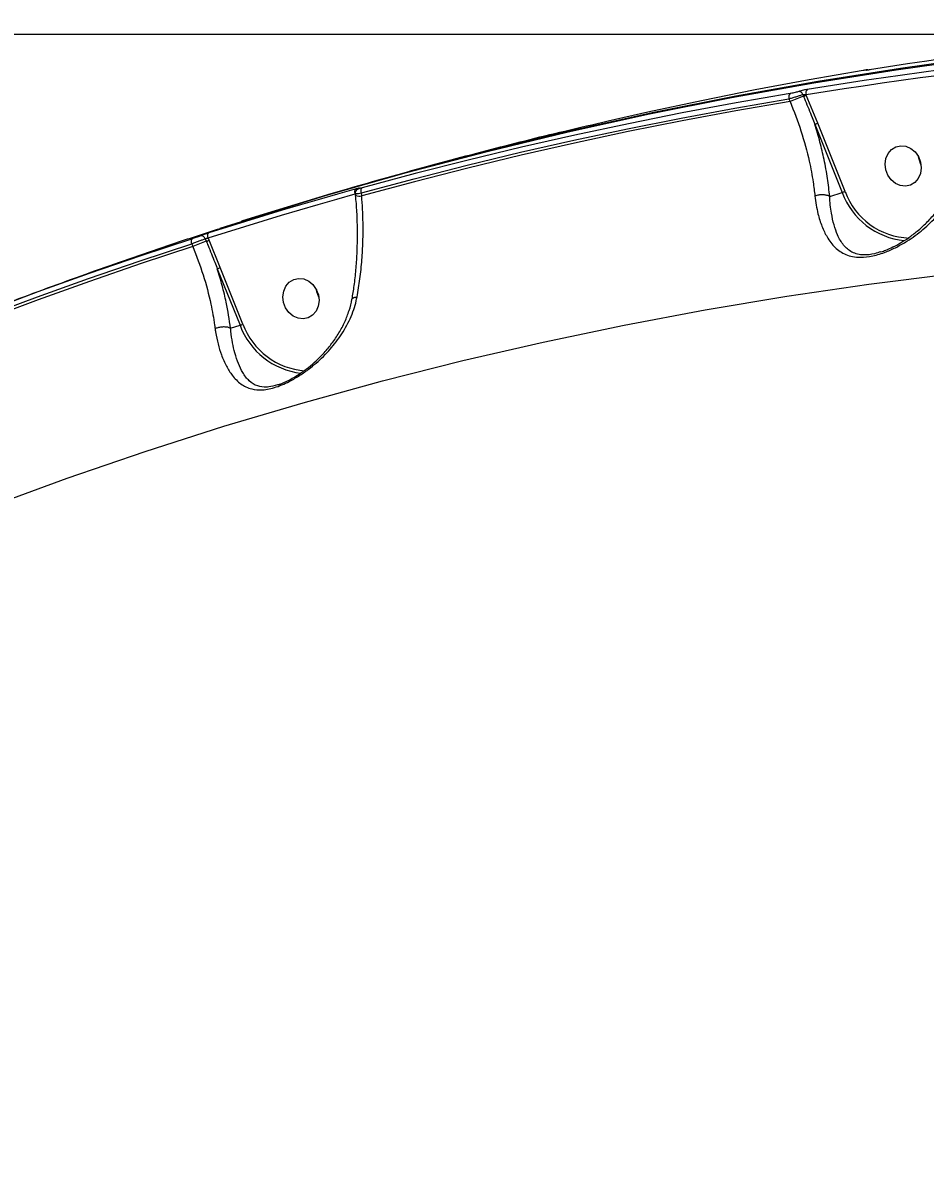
# Model space of a CAD drawing. Header units: millimetres. Extents: x -4335 to 4318, y -3792 to 3101.
# Drawn here: x 1324.8 to 1522.9, y 1283.8 to 1535.3 of the extents above; entities that cross this region are included whole.
import ezdxf

# ---------------------------------------------------------------- set-up
doc = ezdxf.new("R2010")
doc.units = ezdxf.units.MM
doc.layers.add('DIKOM_ОБЪЕКТ', color=7, linetype='Continuous')
doc.layers.add('DIKOM_РАЗМЕР_ОБЪЕКТА', color=7, linetype='Continuous')
doc.styles.add('style1', font='arial.ttf', dxfattribs={"width": 0.8})
doc.dimstyles.new('1-50', dxfattribs={"dimtxt": 300, "dimasz": 200, "dimexe": 100, "dimexo": 0, "dimgap": 100, "dimtad": 1, "dimtxsty": 'style1', "dimcen": 200, "dimclrd": 7, "dimclre": 7, "dimclrt": 7, "dimadec": 1, "dimazin": 2, "dimtfac": 1, "dimtmove": 0, "dimatfit": 2, "dimfxl": 0, "dimlwd": 25, "dimlwe": 18, "dimarcsym": 0})

# ---------------------------------------------------------------- blocks, each defined once
blk = doc.blocks.new('*D3')
at = {"layer": 'Defpoints', "color": 0, "transparency": 16777216}
for p in [(-2375.87, 1532.76), (1667.44, 1532.76), (-1786.5, -1525.94)]:
    blk.add_point(p, dxfattribs=at)
at = {"layer": 'DIKOM_РАЗМЕР_ОБЪЕКТА', "color": 7, "lineweight": 18, "transparency": 16777216}
for p, q in [((1667.44, 1532.76), (-2475.87, 1532.76)), ((-1786.5, -1525.94), (-2475.87, -1525.94))]:
    blk.add_line(p, q, dxfattribs=at)
at = {"layer": 'DIKOM_РАЗМЕР_ОБЪЕКТА', "color": 7, "lineweight": 25, "transparency": 16777216}
blk.add_line((-2375.87, -1325.94), (-2375.87, 1332.76), dxfattribs=at)
at = {"layer": 'DIKOM_РАЗМЕР_ОБЪЕКТА', "color": 7, "transparency": 16777216}
for points in [[(-2409.21, 1332.76), (-2342.54, 1332.76), (-2375.87, 1532.76)], [(-2409.21, -1325.94), (-2342.54, -1325.94), (-2375.87, -1525.94)]]:
    blk.add_solid(points, dxfattribs=at)
at = {"layer": 'DIKOM_РАЗМЕР_ОБЪЕКТА', "color": 7, "transparency": 16777216, "insert": (-2629.15, -119.32), "char_height": 300, "attachment_point": 5, "rotation": 90, "style": 'style1'}
blk.add_mtext('3050', dxfattribs=at)

msp = doc.modelspace()

# ---------------------------------------------------------------- linework, layer by layer
at = {"layer": 'DIKOM_ОБЪЕКТ', "color": 7, "linetype": 'Continuous', "lineweight": 15}
for p, q in [((1496.065, 1519.602), (1496.217, 1519.224)), ((1496.808, 1519.456), (1496.757, 1519.582)), ((1499.318, 1513.308), (1496.808, 1519.456)), ((1493.013, 1518.69), (1493.265, 1518.064)), ((1498.683, 1513.061), (1504.696, 1498.098)), ((1505.331, 1498.344), (1499.318, 1513.308)), ((1397.755, 1497.782), (1397.838, 1497.852)), ((1397.755, 1497.782), (1397.768, 1497.648)), ((1397.873, 1497.486), (1397.832, 1497.908)), ((1398.486, 1498.958), (1398.614, 1499.006)), ((1398.486, 1498.958), (1398.493, 1498.961)), ((1399.183, 1497.348), (1399.119, 1498.014)), ((1501.959, 1497.225), (1504.696, 1498.098)), ((1377.514, 1493.243), (1380.918, 1494.288)), ((1384.596, 1495.417), (1385.844, 1495.801)), ((1361.859, 1486.871), (1362.106, 1486.257)), ((1364.839, 1487.963), (1365.058, 1487.417)), ((1365.649, 1487.649), (1365.458, 1488.122)), ((1368.112, 1481.617), (1365.649, 1487.649)), ((1373.092, 1469.226), (1368.112, 1481.617)), ((1367.477, 1481.37), (1372.456, 1468.979)), ((1370.38, 1468.317), (1372.456, 1468.979))]:
    msp.add_line(p, q, dxfattribs=at)
at = {"layer": 'DIKOM_ОБЪЕКТ', "color": 7, "linetype": 'Continuous', "lineweight": 15, "flags": 128}
for points in [[(1368.123, 1490.272), (1373.934, 1492.134), (1391.43, 1497.485), (1409.032, 1502.484), (1426.734, 1507.131), (1444.53, 1511.425), (1462.416, 1515.363), (1480.386, 1518.945), (1498.435, 1522.17), (1516.556, 1525.037), (1534.745, 1527.544), (1552.997, 1529.692), (1571.305, 1531.479), (1589.664, 1532.905), (1608.068, 1533.969), (1626.512, 1534.672), (1644.991, 1535.013), (1663.498, 1534.991), (1682.029, 1534.607), (1700.577, 1533.861), (1719.137, 1532.754), (1737.703, 1531.285)], [(1738.648, 1531.586), (1720.082, 1533.055), (1701.522, 1534.163), (1682.974, 1534.909), (1664.443, 1535.292), (1645.936, 1535.314), (1627.458, 1534.973), (1609.013, 1534.271), (1590.609, 1533.206), (1572.25, 1531.78), (1553.942, 1529.993), (1535.691, 1527.846), (1517.501, 1525.338), (1499.38, 1522.471), (1481.331, 1519.247), (1463.361, 1515.664), (1445.475, 1511.726), (1427.679, 1507.433), (1409.977, 1502.785), (1392.375, 1497.786), (1374.879, 1492.436), (1372.803, 1491.775)], [(1510.721, 1525.074), (1514.897, 1525.744), (1519.076, 1526.395), (1523.258, 1527.027), (1527.445, 1527.64), (1531.634, 1528.234), (1535.828, 1528.809), (1540.024, 1529.364), (1544.225, 1529.901)], [(1453.299, 1513.844), (1462.05, 1515.816), (1473.819, 1518.326), (1485.624, 1520.683), (1497.463, 1522.885), (1509.335, 1524.934)], [(1496.757, 1519.582), (1500.929, 1520.251), (1505.105, 1520.902), (1509.284, 1521.534), (1513.467, 1522.146), (1517.653, 1522.739), (1521.843, 1523.313), (1526.036, 1523.869), (1530.233, 1524.405)], [(1530.52, 1525.532), (1526.32, 1524.995), (1522.123, 1524.44), (1517.93, 1523.865), (1513.74, 1523.271), (1509.554, 1522.658), (1505.371, 1522.026), (1501.192, 1521.375), (1497.017, 1520.705)], [(1510.248, 1525.016), (1510.186, 1525.019), (1510.027, 1525.006)], [(1493.268, 1519.811), (1481.396, 1517.763), (1469.557, 1515.561), (1457.752, 1513.204), (1445.983, 1510.693), (1434.251, 1508.029), (1422.558, 1505.212), (1410.906, 1502.242), (1399.296, 1499.119)], [(1399.119, 1498.014), (1410.719, 1501.135), (1422.362, 1504.102), (1434.045, 1506.917), (1445.767, 1509.579), (1457.526, 1512.088), (1469.322, 1514.442), (1481.151, 1516.643), (1493.013, 1518.69)], [(1493.265, 1518.064), (1481.378, 1516.015), (1469.525, 1513.811), (1457.706, 1511.452), (1445.923, 1508.939), (1434.178, 1506.271), (1422.472, 1503.45), (1410.806, 1500.475), (1399.183, 1497.348)], [(1514.261, 1503.089), (1514.116, 1504.354), (1514.292, 1505.584), (1514.775, 1506.681), (1515.527, 1507.555), (1516.486, 1508.135), (1517.574, 1508.375), (1518.703, 1508.254), (1519.782, 1507.783), (1520.724, 1507.001), (1521.452, 1505.969), (1521.907, 1504.772), (1522.052, 1503.508), (1521.876, 1502.277), (1521.392, 1501.18), (1520.641, 1500.307), (1519.682, 1499.726), (1518.594, 1499.487), (1517.465, 1499.607), (1516.385, 1500.078), (1515.444, 1500.861), (1514.716, 1501.892), (1514.261, 1503.089)], [(1521.47, 1505.935), (1521.568, 1505.418), (1522.005, 1504.256)], [(1522.005, 1504.256), (1521.568, 1505.418), (1521.47, 1505.935)], [(1399.119, 1498.014), (1399.075, 1498.2), (1399.05, 1498.384), (1399.045, 1498.56), (1399.06, 1498.722), (1399.094, 1498.864), (1399.146, 1498.98), (1399.214, 1499.066), (1399.296, 1499.119)], [(1365.458, 1488.122), (1369.476, 1489.395), (1373.498, 1490.649), (1377.527, 1491.884), (1381.561, 1493.101), (1385.601, 1494.299), (1389.647, 1495.479), (1393.698, 1496.64), (1397.755, 1497.782)], [(1397.933, 1498.887), (1393.873, 1497.744), (1389.818, 1496.582), (1385.769, 1495.402), (1381.726, 1494.202), (1377.688, 1492.984), (1373.656, 1491.748), (1369.63, 1490.493), (1365.61, 1489.219)], [(1397.755, 1497.782), (1397.71, 1497.968), (1397.685, 1498.153), (1397.68, 1498.33), (1397.694, 1498.492), (1397.729, 1498.633), (1397.781, 1498.749), (1397.85, 1498.835), (1397.933, 1498.887)], [(1397.768, 1497.648), (1397.84, 1497.649), (1397.857, 1497.649)], [(1397.873, 1497.486), (1397.873, 1497.482), (1397.875, 1497.477)], [(1365.458, 1488.122), (1365.409, 1488.307), (1365.379, 1488.49), (1365.369, 1488.665), (1365.38, 1488.826), (1365.41, 1488.967), (1365.46, 1489.082), (1365.528, 1489.167), (1365.61, 1489.219)], [(1272.497, 1452.796), (1283.474, 1457.568), (1294.509, 1462.195), (1305.601, 1466.675), (1316.748, 1471.01), (1327.949, 1475.197), (1339.202, 1479.236), (1350.506, 1483.128), (1361.859, 1486.871)], [(1362.005, 1487.966), (1350.643, 1484.22), (1339.33, 1480.325), (1328.067, 1476.282), (1316.857, 1472.092), (1305.701, 1467.754), (1294.6, 1463.27), (1283.556, 1458.639), (1272.57, 1453.864)], [(1361.859, 1486.871), (1361.809, 1487.055), (1361.779, 1487.237), (1361.768, 1487.412), (1361.778, 1487.572), (1361.809, 1487.712), (1361.858, 1487.828), (1361.924, 1487.913), (1362.005, 1487.966)], [(1362.106, 1486.257), (1350.729, 1482.507), (1339.402, 1478.607), (1328.126, 1474.559), (1316.902, 1470.362), (1305.733, 1466.018), (1294.619, 1461.527), (1283.562, 1456.889), (1272.563, 1452.105)], [(1234.361, 1392.908), (1250.701, 1400.855), (1267.188, 1408.46), (1283.819, 1415.723), (1300.587, 1422.64), (1317.488, 1429.208), (1334.515, 1435.427), (1351.663, 1441.294), (1368.928, 1446.808), (1386.303, 1451.966), (1403.783, 1456.766), (1421.362, 1461.208), (1439.035, 1465.29), (1456.796, 1469.011), (1474.64, 1472.369), (1492.56, 1475.363), (1510.552, 1477.993), (1528.609, 1480.257)], [(1382.021, 1473.97), (1381.876, 1475.235), (1382.052, 1476.466), (1382.536, 1477.563), (1383.287, 1478.436), (1384.246, 1479.017), (1385.334, 1479.256), (1386.464, 1479.136), (1387.543, 1478.665), (1388.485, 1477.882), (1389.212, 1476.851), (1389.667, 1475.654), (1389.813, 1474.389), (1389.636, 1473.159), (1389.153, 1472.062), (1388.401, 1471.188), (1387.443, 1470.608), (1386.355, 1470.368), (1385.225, 1470.489), (1384.146, 1470.96), (1383.204, 1471.742), (1382.476, 1472.774), (1382.021, 1473.97)], [(1389.23, 1476.817), (1389.329, 1476.3), (1389.766, 1475.138)], [(1389.766, 1475.138), (1389.329, 1476.3), (1389.23, 1476.817)]]:
    msp.add_lwpolyline(points, dxfattribs=at)
at = {"layer": 'DIKOM_ОБЪЕКТ', "color": 7, "linetype": 'Continuous', "lineweight": 15}
for centre, radius, start, end in [((1493.988, 1519.058), 1.042, 133.68417, 200.71466), ((1512.584, 1473.219), 48.83, 109.58373, 113.30659), ((1495.17, 1519.323), 0.938, 17.30328, 91.72915), ((1492.921, 1528.487), 9.832, 289.59097, 293.28804), ((1497.728, 1519.949), 1.038, 133.25911, 200.6948), ((1495.811, 1521.392), 8.812, 289.01735, 293.45046), ((1398.77, 1499.856), 2.542, 249.38784, 279.34868), ((1501.878, 1506.292), 8.665, 288.97965, 293.48816), ((1519.902, 1503.686), 16.201, 200.18001, 264.43353), ((1519.931, 1503.632), 15.528, 199.90987, 268.0482), ((1381.444, 1441.364), 48.881, 109.58571, 113.30461), ((1363.964, 1487.695), 0.915, 17.06692, 99.94503), ((1361.759, 1496.686), 9.839, 289.59004, 293.28503), ((1364.599, 1489.716), 8.828, 289.0213, 293.44651), ((1369.629, 1477.196), 8.69, 288.98609, 293.48172), ((1387.695, 1474.593), 16.24, 200.22175, 263.39254), ((1387.744, 1474.555), 15.591, 199.98487, 266.26572)]:
    msp.add_arc(centre, radius, start, end, dxfattribs=at)
for points, knots in [([(1509.335, 1524.934), (1509.477, 1524.957), (1509.761, 1525.002), (1510.031, 1525.039), (1510.141, 1525.044), (1510.094, 1525.025), (1510.034, 1525.008), (1510.027, 1525.006)], [0, 0, 0, 0, 0.2457635, 0.4917648, 0.7343126, 0.9715729, 1, 1, 1, 1]), ([(1509.346, 1524.936), (1509.377, 1524.941), (1509.59, 1524.977), (1509.937, 1525.027), (1510.109, 1525.054), (1510.335, 1525.059), (1510.428, 1525.044), (1510.475, 1525.036)], [0, 0, 0, 0, 0.060155, 0.4228697, 0.8266797, 0.9129261, 1, 1, 1, 1]), ([(1510.027, 1525.006), (1510.021, 1525.005), (1509.961, 1524.989), (1509.914, 1524.969), (1510.024, 1524.972), (1510.295, 1525.007), (1510.579, 1525.052), (1510.721, 1525.074)], [0, 0, 0, 0, 0.0278912, 0.2650209, 0.5077122, 0.7539379, 1, 1, 1, 1]), ([(1510.111, 1524.987), (1510.115, 1524.988), (1510.124, 1524.988), (1510.215, 1524.998), (1510.419, 1525.027), (1510.656, 1525.064), (1510.821, 1525.091), (1510.841, 1525.095)], [0, 0, 0, 0, 0.1066793, 0.2903776, 0.5694127, 0.9472733, 1, 1, 1, 1]), ([(1493.013, 1518.69), (1493.068, 1518.704), (1493.361, 1518.782), (1493.95, 1518.946), (1494.755, 1519.183), (1495.51, 1519.416), (1495.88, 1519.54), (1496.065, 1519.602)], [0, 0, 0, 0, 0.0547883, 0.2944158, 0.5301433, 0.7646849, 1, 1, 1, 1]), ([(1495.142, 1520.261), (1495.03, 1520.224), (1494.806, 1520.152), (1494.344, 1520.031), (1493.849, 1519.918), (1493.484, 1519.848), (1493.302, 1519.817), (1493.268, 1519.811)], [0, 0, 0, 0, 0.2340487, 0.4679521, 0.7039367, 0.9448238, 1, 1, 1, 1]), ([(1497.017, 1520.705), (1496.983, 1520.699), (1496.8, 1520.669), (1496.435, 1520.599), (1495.939, 1520.488), (1495.477, 1520.369), (1495.253, 1520.297), (1495.142, 1520.261)], [0, 0, 0, 0, 0.0557568, 0.2967526, 0.5326221, 0.7661937, 1, 1, 1, 1]), ([(1496.065, 1519.602), (1496.104, 1519.612), (1496.182, 1519.633), (1496.351, 1519.638), (1496.536, 1519.625), (1496.673, 1519.602), (1496.744, 1519.585), (1496.757, 1519.582)], [0, 0, 0, 0, 0.2178792, 0.4436479, 0.6836242, 0.9398579, 1, 1, 1, 1]), ([(1496.217, 1519.224), (1496.342, 1518.915), (1496.963, 1517.37), (1497.797, 1515.321), (1498.482, 1513.571), (1498.683, 1513.061)], [0, 0, 0, 0, 0.1504246, 0.7521305, 1, 1, 1, 1]), ([(1493.265, 1518.064), (1494.099, 1515.912), (1495.791, 1511.546), (1497.382, 1505.581), (1498.301, 1500.823), (1498.587, 1498.336), (1498.703, 1497.322)], [0, 0, 0, 0, 0.3072576, 0.6233186, 0.8463542, 1, 1, 1, 1]), ([(1387.158, 1496.204), (1388.721, 1496.686), (1395.991, 1498.931), (1409.059, 1502.638), (1426.363, 1507.296), (1441.115, 1511.019), (1450.124, 1513.078), (1453.308, 1513.806)], [0, 0, 0, 0, 0.0716743, 0.3334153, 0.5951551, 0.856904, 1, 1, 1, 1]), ([(1501.959, 1497.225), (1501.819, 1498.543), (1501.537, 1501.192), (1500.789, 1505.208), (1499.856, 1509.178), (1499.075, 1511.763), (1498.683, 1513.061)], [0, 0, 0, 0, 0.2595463, 0.5218358, 0.7598777, 1, 1, 1, 1]), ([(1498.703, 1497.322), (1498.896, 1495.992), (1499.248, 1493.569), (1500.204, 1490.649), (1501.419, 1488.12), (1503.047, 1485.95), (1504.979, 1484.602), (1506.941, 1483.993), (1508.862, 1483.798), (1511.377, 1484.086), (1514.155, 1484.954), (1516.686, 1486.104), (1519.459, 1487.687), (1522.508, 1489.92), (1525.643, 1492.961), (1528.269, 1496.452), (1530.289, 1500.287), (1530.903, 1503.046), (1531.202, 1504.39)], [0, 0, 0, 0, 0.0785512, 0.1430599, 0.2076043, 0.2872155, 0.3665498, 0.4057528, 0.4448521, 0.4974453, 0.5496909, 0.5922704, 0.634937, 0.7072963, 0.7797294, 0.8544845, 0.9291407, 1, 1, 1, 1]), ([(1513.178, 1485.057), (1513.549, 1485.182), (1514.442, 1485.483), (1515.91, 1486.151), (1517.596, 1487.064), (1519.395, 1488.227), (1521.313, 1489.686), (1523.269, 1491.458), (1525.139, 1493.515), (1526.741, 1495.689), (1528.06, 1497.972), (1529.046, 1500.319), (1529.674, 1502.346), (1529.83, 1503.572), (1529.88, 1503.961)], [0, 0, 0, 0, 0.0447906, 0.1077499, 0.1773063, 0.2556905, 0.3442707, 0.4458899, 0.5523692, 0.6599583, 0.7550837, 0.855704, 0.954113, 1, 1, 1, 1]), ([(1398.614, 1499.006), (1398.62, 1499.009), (1398.678, 1499.036), (1398.722, 1499.067), (1398.613, 1499.059), (1398.348, 1499), (1398.071, 1498.925), (1397.933, 1498.887)], [0, 0, 0, 0, 0.0278423, 0.2650112, 0.5076837, 0.7539654, 1, 1, 1, 1]), ([(1399.296, 1499.119), (1399.158, 1499.082), (1398.881, 1499.008), (1398.616, 1498.951), (1398.507, 1498.944), (1398.55, 1498.976), (1398.608, 1499.003), (1398.614, 1499.006)], [0, 0, 0, 0, 0.2458043, 0.4918031, 0.7342538, 0.9714987, 1, 1, 1, 1]), ([(1397.066, 1474.691), (1397.228, 1475.676), (1397.573, 1477.771), (1397.932, 1481.115), (1398.176, 1484.672), (1398.276, 1488.309), (1398.222, 1491.984), (1398.078, 1495.054), (1397.895, 1496.871), (1397.835, 1497.474)], [0, 0, 0, 0, 0.1368127, 0.2910934, 0.4469743, 0.604203, 0.7624112, 0.9211561, 1, 1, 1, 1]), ([(1397.846, 1497.909), (1397.842, 1497.905), (1397.799, 1497.871), (1397.991, 1497.865), (1398.415, 1497.898), (1398.885, 1497.976), (1399.119, 1498.014)], [0, 0, 0, 0, 0.0358563, 0.355617, 0.6785831, 1, 1, 1, 1]), ([(1397.837, 1497.909), (1397.834, 1498.012), (1397.83, 1498.206), (1397.929, 1498.463), (1398.06, 1498.656), (1398.2, 1498.789), (1398.322, 1498.873), (1398.414, 1498.924), (1398.465, 1498.947), (1398.49, 1498.959)], [0, 0, 0, 0, 0.2062987, 0.3900781, 0.547319, 0.6819187, 0.7931962, 0.900373, 1, 1, 1, 1]), ([(1398.17, 1475.185), (1398.393, 1476.506), (1398.842, 1479.161), (1399.256, 1483.254), (1399.479, 1487.373), (1399.525, 1492.074), (1399.31, 1495.394), (1399.183, 1497.348)], [0, 0, 0, 0, 0.1872887, 0.3765544, 0.5570091, 0.7392001, 1, 1, 1, 1]), ([(1501.955, 1497.226), (1501.764, 1497.314), (1501.384, 1497.49), (1500.592, 1497.601), (1499.746, 1497.579), (1499.153, 1497.463), (1498.821, 1497.363), (1498.744, 1497.336), (1498.703, 1497.322)], [0, 0, 0, 0, 0.2316296, 0.4632416, 0.6948775, 0.9264958, 0.9610452, 1, 1, 1, 1]), ([(1501.955, 1497.226), (1501.956, 1497.225), (1501.957, 1497.224), (1501.958, 1497.225), (1501.959, 1497.225)], [0, 0, 0, 0, 0.6143296, 1, 1, 1, 1]), ([(1513.184, 1485.107), (1512.721, 1484.947), (1511.396, 1484.489), (1509.589, 1484.341), (1508.005, 1484.534), (1507.219, 1484.832), (1506.11, 1485.402), (1504.902, 1486.483), (1503.719, 1488.543), (1502.867, 1490.944), (1502.285, 1493.7), (1501.955, 1495.967), (1501.955, 1497.225), (1501.955, 1497.226)], [0, 0, 0, 0, 0.0500793, 0.1432471, 0.2113794, 0.2825629, 0.2862073, 0.435941, 0.5918957, 0.7177343, 0.8457268, 0.999922, 1, 1, 1, 1]), ([(1294.391, 1463.153), (1298.649, 1464.9), (1308.437, 1468.914), (1323.891, 1474.852), (1340.727, 1481.008), (1355.474, 1486.145), (1364.646, 1489.109), (1368.133, 1490.236)], [0, 0, 0, 0, 0.1756577, 0.4038346, 0.6319706, 0.8600741, 1, 1, 1, 1]), ([(1365.61, 1489.219), (1365.585, 1489.211), (1365.419, 1489.158), (1365.078, 1489.046), (1364.596, 1488.882), (1364.141, 1488.721), (1363.918, 1488.637), (1363.807, 1488.596)], [0, 0, 0, 0, 0.0426035, 0.2824524, 0.5216292, 0.7607367, 1, 1, 1, 1]), ([(1361.859, 1486.871), (1361.9, 1486.886), (1362.171, 1486.985), (1362.731, 1487.189), (1363.526, 1487.481), (1364.281, 1487.758), (1364.653, 1487.895), (1364.839, 1487.963)], [0, 0, 0, 0, 0.0422559, 0.2819845, 0.5212794, 0.7606184, 1, 1, 1, 1]), ([(1363.807, 1488.596), (1363.695, 1488.553), (1363.472, 1488.469), (1363.017, 1488.307), (1362.536, 1488.141), (1362.195, 1488.028), (1362.03, 1487.974), (1362.005, 1487.966)], [0, 0, 0, 0, 0.2393809, 0.4786652, 0.7179081, 0.9577102, 1, 1, 1, 1]), ([(1364.839, 1487.963), (1364.875, 1487.979), (1364.948, 1488.009), (1365.104, 1488.055), (1365.271, 1488.094), (1365.391, 1488.114), (1365.45, 1488.121), (1365.458, 1488.122)], [0, 0, 0, 0, 0.236872, 0.4742265, 0.7138012, 0.9566675, 1, 1, 1, 1]), ([(1365.058, 1487.417), (1365.182, 1487.108), (1365.804, 1485.563), (1366.622, 1483.553), (1367.292, 1481.842), (1367.477, 1481.37)], [0, 0, 0, 0, 0.1533196, 0.7665842, 1, 1, 1, 1]), ([(1362.106, 1486.257), (1362.896, 1484.177), (1364.498, 1479.955), (1366.007, 1474.136), (1366.717, 1470.245), (1366.949, 1468.493), (1366.984, 1468.23)], [0, 0, 0, 0, 0.343496, 0.6969432, 0.9545296, 1, 1, 1, 1]), ([(1370.38, 1468.317), (1370.097, 1470.201), (1369.637, 1473.267), (1368.587, 1477.667), (1367.848, 1480.132), (1367.477, 1481.37)], [0, 0, 0, 0, 0.4427038, 0.7201661, 1, 1, 1, 1]), ([(1366.984, 1468.23), (1367.018, 1467.99), (1367.185, 1466.808), (1367.606, 1464.814), (1368.394, 1462.274), (1369.424, 1459.946), (1370.824, 1457.757), (1372.571, 1455.978), (1374.752, 1454.909), (1376.943, 1454.698), (1378.845, 1454.968), (1380.401, 1455.387), (1382.044, 1456.028), (1383.892, 1456.932), (1385.889, 1458.134), (1388.441, 1459.979), (1391.214, 1462.47), (1394.005, 1465.74), (1396.27, 1469.387), (1397.603, 1472.614), (1398.039, 1474.59), (1398.17, 1475.185)], [0, 0, 0, 0, 0.0134547, 0.066323, 0.1192328, 0.1832735, 0.2473505, 0.3264809, 0.4053666, 0.4678597, 0.4990977, 0.530304, 0.5614426, 0.5926232, 0.6345134, 0.6764896, 0.748086, 0.8197603, 0.8939592, 0.9680655, 1, 1, 1, 1]), ([(1380.966, 1455.961), (1381.18, 1456.033), (1381.794, 1456.241), (1382.933, 1456.772), (1384.361, 1457.546), (1385.918, 1458.542), (1387.56, 1459.758), (1389.267, 1461.233), (1391.009, 1462.984), (1392.698, 1465.015), (1394.237, 1467.278), (1395.524, 1469.684), (1396.438, 1472.175), (1396.937, 1473.852), (1397.029, 1474.697), (1397.029, 1474.704)], [0, 0, 0, 0, 0.0293818, 0.0843362, 0.1456827, 0.2144996, 0.2909559, 0.3747949, 0.4698551, 0.5736451, 0.6813491, 0.791554, 0.8966051, 0.9990807, 1, 1, 1, 1]), ([(1397.113, 1474.695), (1397.112, 1474.73), (1397.11, 1474.863), (1397.393, 1475.037), (1397.775, 1475.14), (1398.06, 1475.176), (1398.132, 1475.182), (1398.17, 1475.185)], [0, 0, 0, 0, 0.1327481, 0.5069697, 0.8812613, 0.9370669, 1, 1, 1, 1]), ([(1370.376, 1468.318), (1370.187, 1468.392), (1369.81, 1468.54), (1369.023, 1468.613), (1368.18, 1468.562), (1367.527, 1468.421), (1367.147, 1468.294), (1367.023, 1468.245), (1366.984, 1468.23)], [0, 0, 0, 0, 0.2204953, 0.44098, 0.6614551, 0.8819465, 0.9635549, 1, 1, 1, 1]), ([(1370.376, 1468.318), (1370.377, 1468.317), (1370.378, 1468.317), (1370.379, 1468.317), (1370.38, 1468.317)], [0, 0, 0, 0, 0.7023891, 1, 1, 1, 1]), ([(1380.694, 1455.867), (1380.019, 1455.681), (1379.165, 1455.444), (1377.671, 1455.339), (1376.064, 1455.582), (1374.404, 1456.679), (1373.097, 1458.398), (1372.081, 1460.502), (1371.347, 1462.706), (1370.788, 1465.105), (1370.517, 1466.978), (1370.392, 1468.093), (1370.376, 1468.317), (1370.376, 1468.318)], [0, 0, 0, 0, 0.0817019, 0.1034027, 0.2172797, 0.3651424, 0.5187681, 0.64255, 0.7684451, 0.8704041, 0.9741885, 0.9999358, 1, 1, 1, 1]), ([(1638.453, 1465.046), (1636.02, 1462.741), (1630.347, 1457.364), (1621.644, 1447.675), (1612.356, 1436.233), (1603.329, 1423.775), (1594.577, 1410.347), (1586.11, 1395.978), (1577.952, 1380.726), (1570.138, 1364.662), (1562.706, 1347.86), (1555.681, 1330.362), (1549.082, 1312.182), (1542.912, 1293.365), (1537.187, 1273.979), (1531.932, 1254.114), (1527.172, 1233.863), (1522.922, 1213.274), (1519.202, 1192.376), (1516.005, 1171.207), (1513.34, 1149.847), (1511.216, 1128.396), (1509.643, 1106.952), (1508.628, 1085.567), (1508.187, 1064.276), (1508.307, 1043.113), (1508.984, 1022.16), (1510.212, 1001.513), (1511.983, 981.265), (1514.135, 962.963), (1516.498, 946.501), (1518.203, 936.764), (1519.055, 931.896)], [0, 0, 0, 0, 0.025624, 0.0597587, 0.0938385, 0.1278113, 0.1617851, 0.195866, 0.2300013, 0.2641369, 0.298218, 0.332192, 0.3661898, 0.4002946, 0.4344536, 0.4686129, 0.5027179, 0.5367161, 0.570769, 0.6049287, 0.6391429, 0.6733574, 0.7075177, 0.741571, 0.775708, 0.8099518, 0.8442501, 0.8785488, 0.9127932, 0.9469307, 0.9734653, 1, 1, 1, 1]), ([(1380.971, 1455.951), (1380.929, 1455.933), (1380.83, 1455.891), (1380.744, 1455.876), (1380.694, 1455.867)], [0, 0, 0, 0, 0.420826, 1, 1, 1, 1])]:
    msp.add_open_spline(points, degree=3, knots=knots, dxfattribs=at)

# ---------------------------------------------------------------- dimensions: what is measured, and where the dimension line sits
at = {"layer": 'DIKOM_РАЗМЕР_ОБЪЕКТА'}
dim = msp.add_linear_dim(base=(-2375.873, 1532.764), p1=(-1786.496, -1525.942), p2=(1667.44, 1532.764), angle=90, text='3050', dimstyle='1-50', dxfattribs=at)
dim.commit()
dim.dimension.update_dxf_attribs({"geometry": '*D3', "text_midpoint": (-2375.873, -119.318), "dimtype": 160})

doc.saveas('drawing.dxf')
